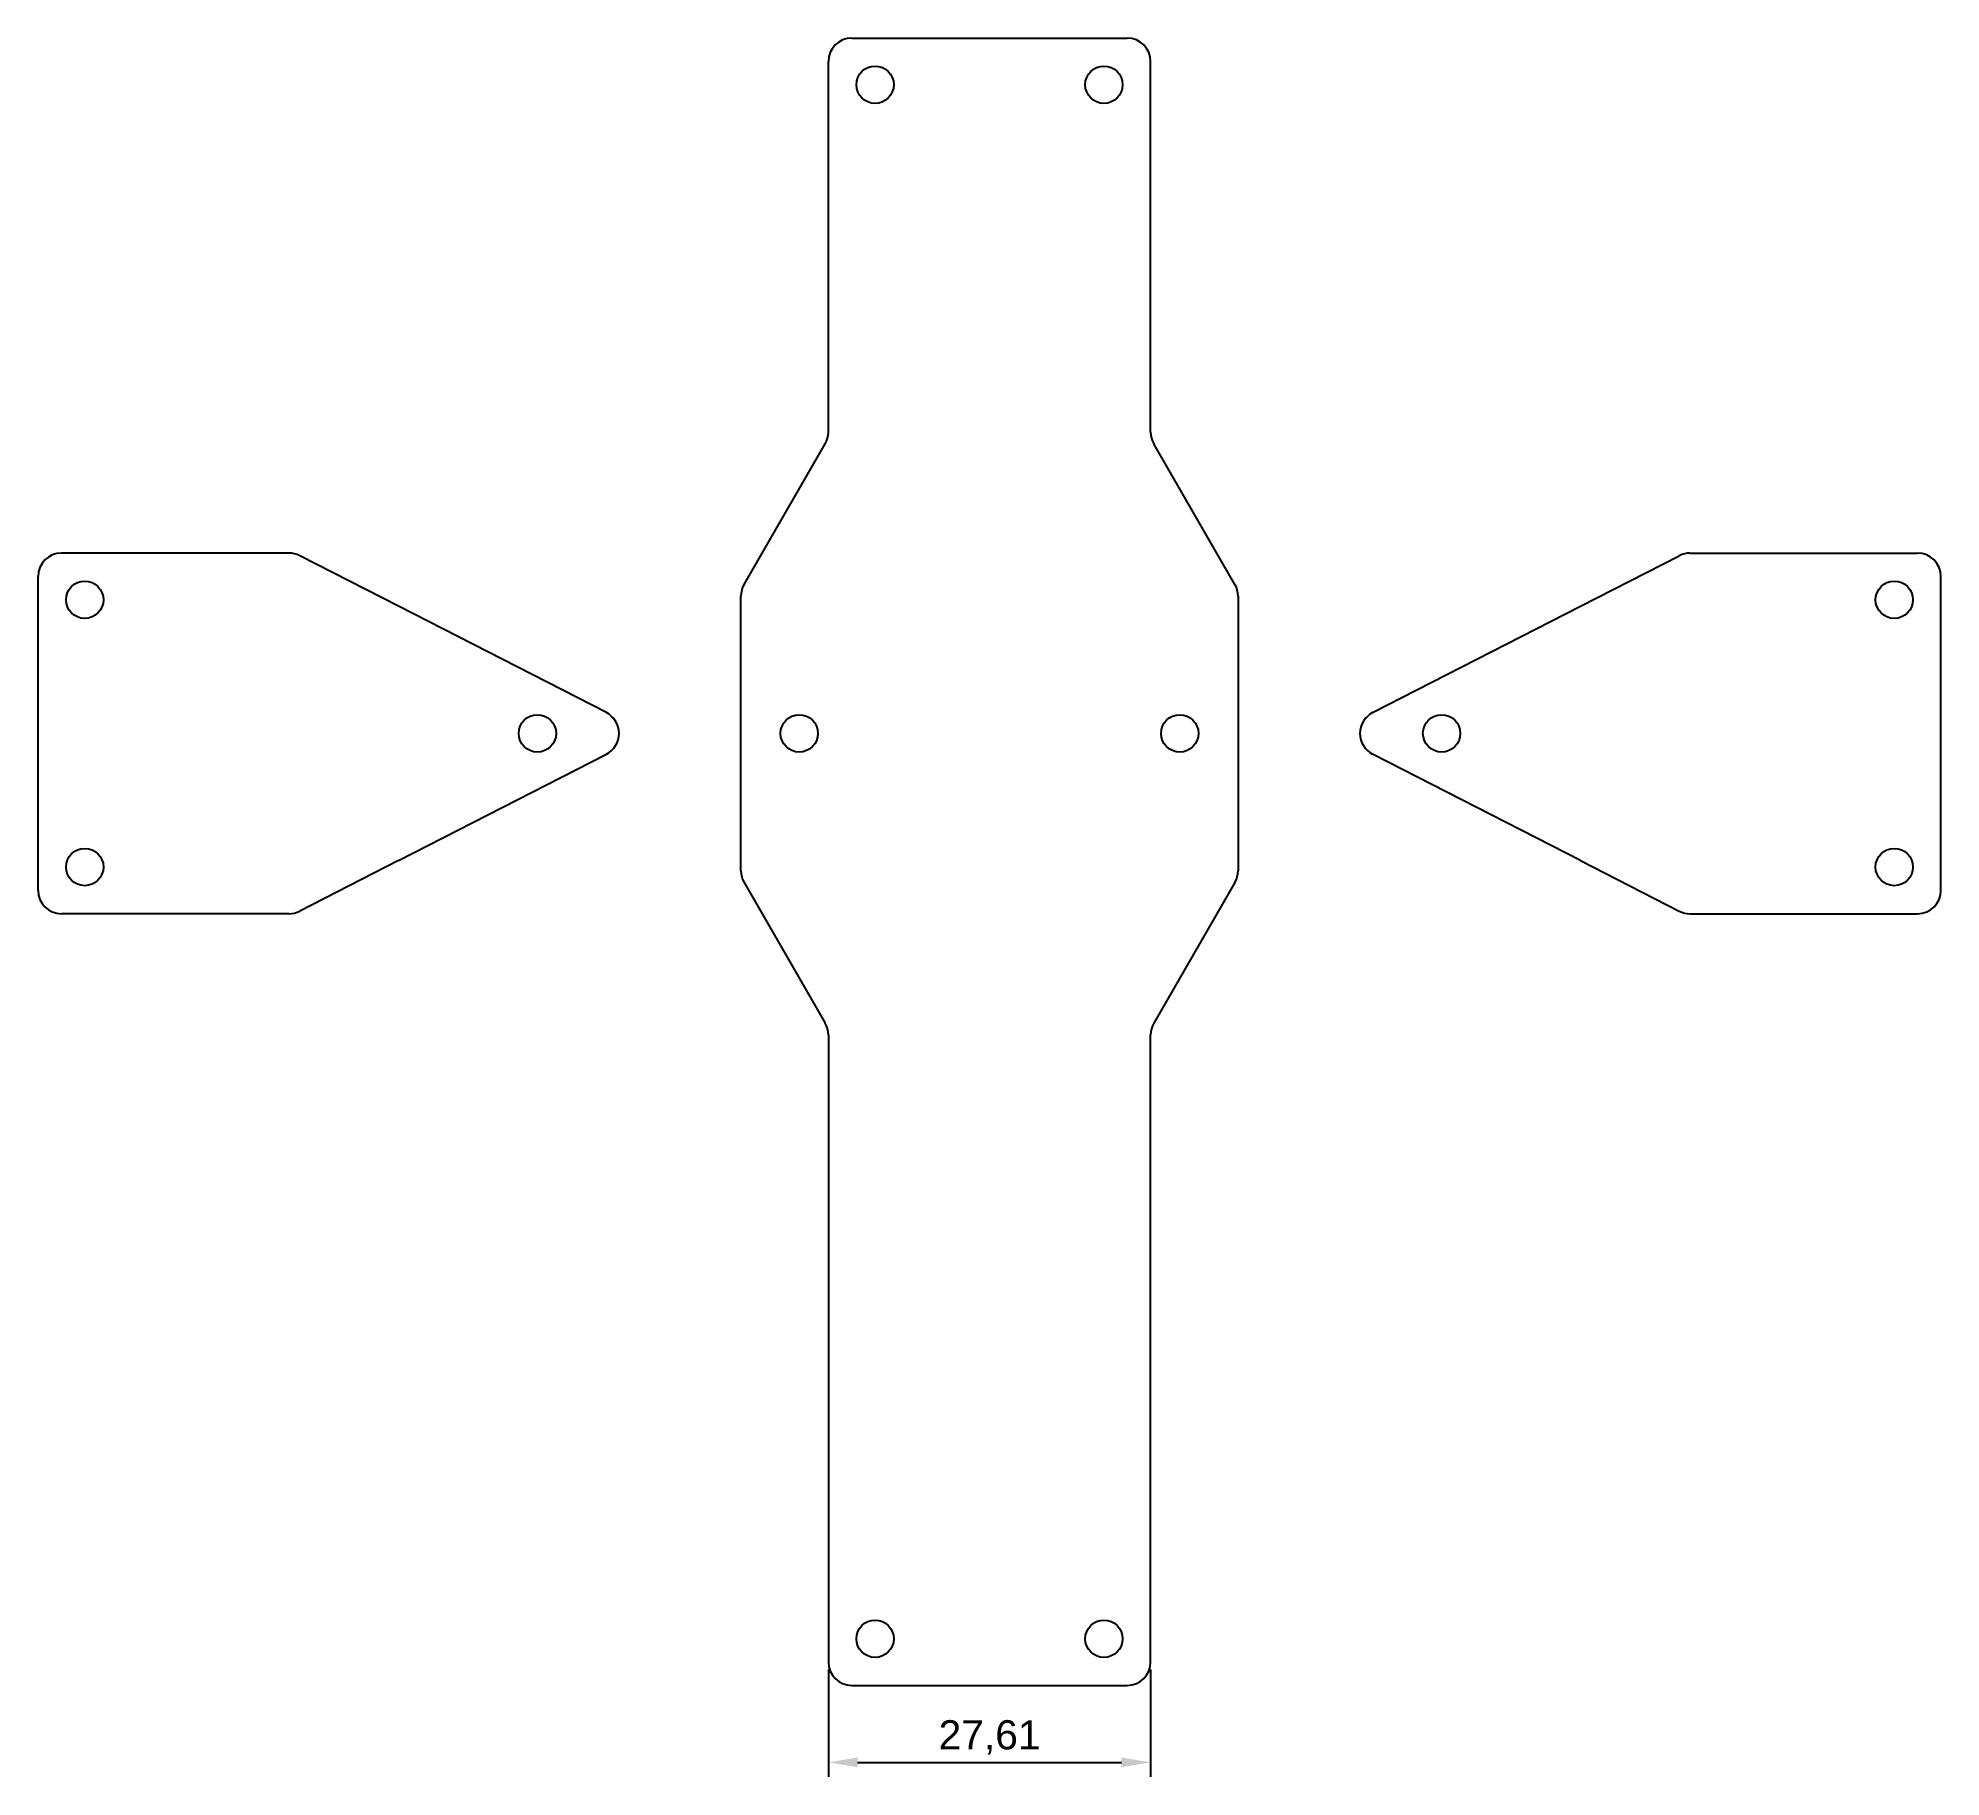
# Model space of a CAD drawing. Header units: millimetres. Extents: x 1984 to 2147, y 3157 to 3306.
import ezdxf

# ---------------------------------------------------------------- set-up
doc = ezdxf.new("R2010")
doc.units = ezdxf.units.MM
doc.styles.get("Standard").update_dxf_attribs({"font": 'arial.ttf'})
doc.dimstyles.new('ISO-25', dxfattribs={"dimtxt": 2.5, "dimasz": 2.5, "dimexe": 1.25, "dimexo": 0.625, "dimtad": 1, "dimtxsty": 'Standard', "dimcen": 2.5, "dimadec": 0, "dimazin": 0, "dimtfac": 1, "dimtmove": 0, "dimatfit": 3, "dimfxl": 1, "dimarcsym": 0})

# ---------------------------------------------------------------- blocks, each defined once
blk = doc.blocks.new('*D2')
at = {"color": 0, "lineweight": -2, "transparency": 16777216}
for p, q in [((2051.3, 3166.34), (2051.3, 3157.12)), ((2078.91, 3166.34), (2078.91, 3157.12)), ((2053.8, 3158.37), (2076.41, 3158.37))]:
    blk.add_line(p, q, dxfattribs=at)
at = {"color": 0, "transparency": 16777216}
for points in [[(2053.8, 3158.79), (2053.8, 3157.95), (2051.3, 3158.37)], [(2076.41, 3158.79), (2076.41, 3157.95), (2078.91, 3158.37)]]:
    blk.add_solid(points, dxfattribs=at)
at = {"layer": 'Defpoints', "color": 0, "transparency": 16777216}
for p in [(2051.3, 3166.96), (2078.91, 3166.96), (2078.91, 3158.37)]:
    blk.add_point(p, dxfattribs=at)
at = {"color": 0, "transparency": 16777216, "insert": (2065.11, 3160.5), "char_height": 2.5, "attachment_point": 5}
blk.add_mtext('27,61', dxfattribs=at)

msp = doc.modelspace()

# ---------------------------------------------------------------- linework, layer by layer
for p, q in [((2053.3, 3306.168), (2076.912, 3306.168)), ((2051.3, 3272.393), (2051.3, 3304.168)), ((2078.912, 3272.393), (2078.912, 3304.168)), ((2044.068, 3259.331), (2051.032, 3271.393)), ((2086.145, 3259.331), (2079.18, 3271.393)), ((2005.085, 3262.018), (1985.568, 3262.018)), ((1985.568, 3262.018), (1985.568, 3262.018)), ((2014.469, 3257.46), (2005.997, 3261.798)), ((2115.743, 3257.46), (2124.215, 3261.798)), ((2125.127, 3262.018), (2144.644, 3262.018)), ((2144.644, 3262.018), (2144.644, 3262.018)), ((1983.568, 3233.113), (1983.568, 3260.018)), ((2146.644, 3233.113), (2146.644, 3260.018)), ((2043.8, 3234.8), (2043.8, 3258.331)), ((2086.412, 3258.331), (2086.412, 3234.8)), ((2032.271, 3248.345), (2014.469, 3257.46)), ((2097.941, 3248.345), (2115.743, 3257.46)), ((2014.469, 3235.67), (2032.271, 3244.785)), ((2115.743, 3235.67), (2097.941, 3244.785)), ((2014.469, 3235.67), (2005.997, 3231.332)), ((2115.743, 3235.67), (2124.215, 3231.332)), ((2044.068, 3233.8), (2051.032, 3221.738)), ((2086.145, 3233.8), (2079.18, 3221.738)), ((2005.085, 3231.113), (1985.568, 3231.113)), ((2125.127, 3231.113), (2144.644, 3231.113)), ((2051.3, 3220.738), (2051.3, 3166.963)), ((2078.912, 3166.963), (2078.912, 3220.738)), ((2053.3, 3164.963), (2076.912, 3164.963))]:
    msp.add_line(p, q)
for centre in [(2055.3, 3302.168), (2074.912, 3302.168), (1987.568, 3258.018), (2142.644, 3258.018), (2026.36, 3246.565), (2048.8, 3246.565), (2081.412, 3246.565), (2103.853, 3246.565), (1987.568, 3235.113), (2142.644, 3235.113), (2055.3, 3168.963), (2074.912, 3168.963)]:
    msp.add_circle(centre, 1.6)
for centre, start, end in [((2053.3, 3304.168), 90, 180), ((2076.912, 3304.168), 0, 90), ((2049.3, 3272.393), 330, 0), ((2080.912, 3272.393), 180, 210), ((1985.568, 3260.018), 90, 180), ((2005.085, 3260.018), 62.88715, 90), ((2125.127, 3260.018), 90, 117.11285), ((2144.644, 3260.018), 0, 90), ((2045.8, 3258.331), 150, 180), ((2084.412, 3258.331), 0, 30), ((2031.36, 3246.565), 297.11285, 62.88715), ((2098.853, 3246.565), 117.11285, 242.88715), ((2045.8, 3234.8), 180, 210), ((2084.412, 3234.8), 330, 0), ((1985.568, 3233.113), 180, 270), ((2144.644, 3233.113), 270, 0), ((2005.085, 3233.113), 270, 297.11285), ((2125.127, 3233.113), 242.88715, 270), ((2049.3, 3220.738), 0, 30), ((2080.912, 3220.738), 150, 180), ((2053.3, 3166.963), 180, 270), ((2076.912, 3166.963), 270, 0)]:
    msp.add_arc(centre, 2, start, end)

# ---------------------------------------------------------------- dimensions: what is measured, and where the dimension line sits
dim = msp.add_linear_dim(base=(2078.912, 3158.369), p1=(2051.3, 3166.963), p2=(2078.912, 3166.963), dimstyle='ISO-25')
dim.commit()
dim.dimension.update_dxf_attribs({"geometry": '*D2', "text_midpoint": (2065.106, 3160.497)})

doc.saveas('drawing.dxf')
